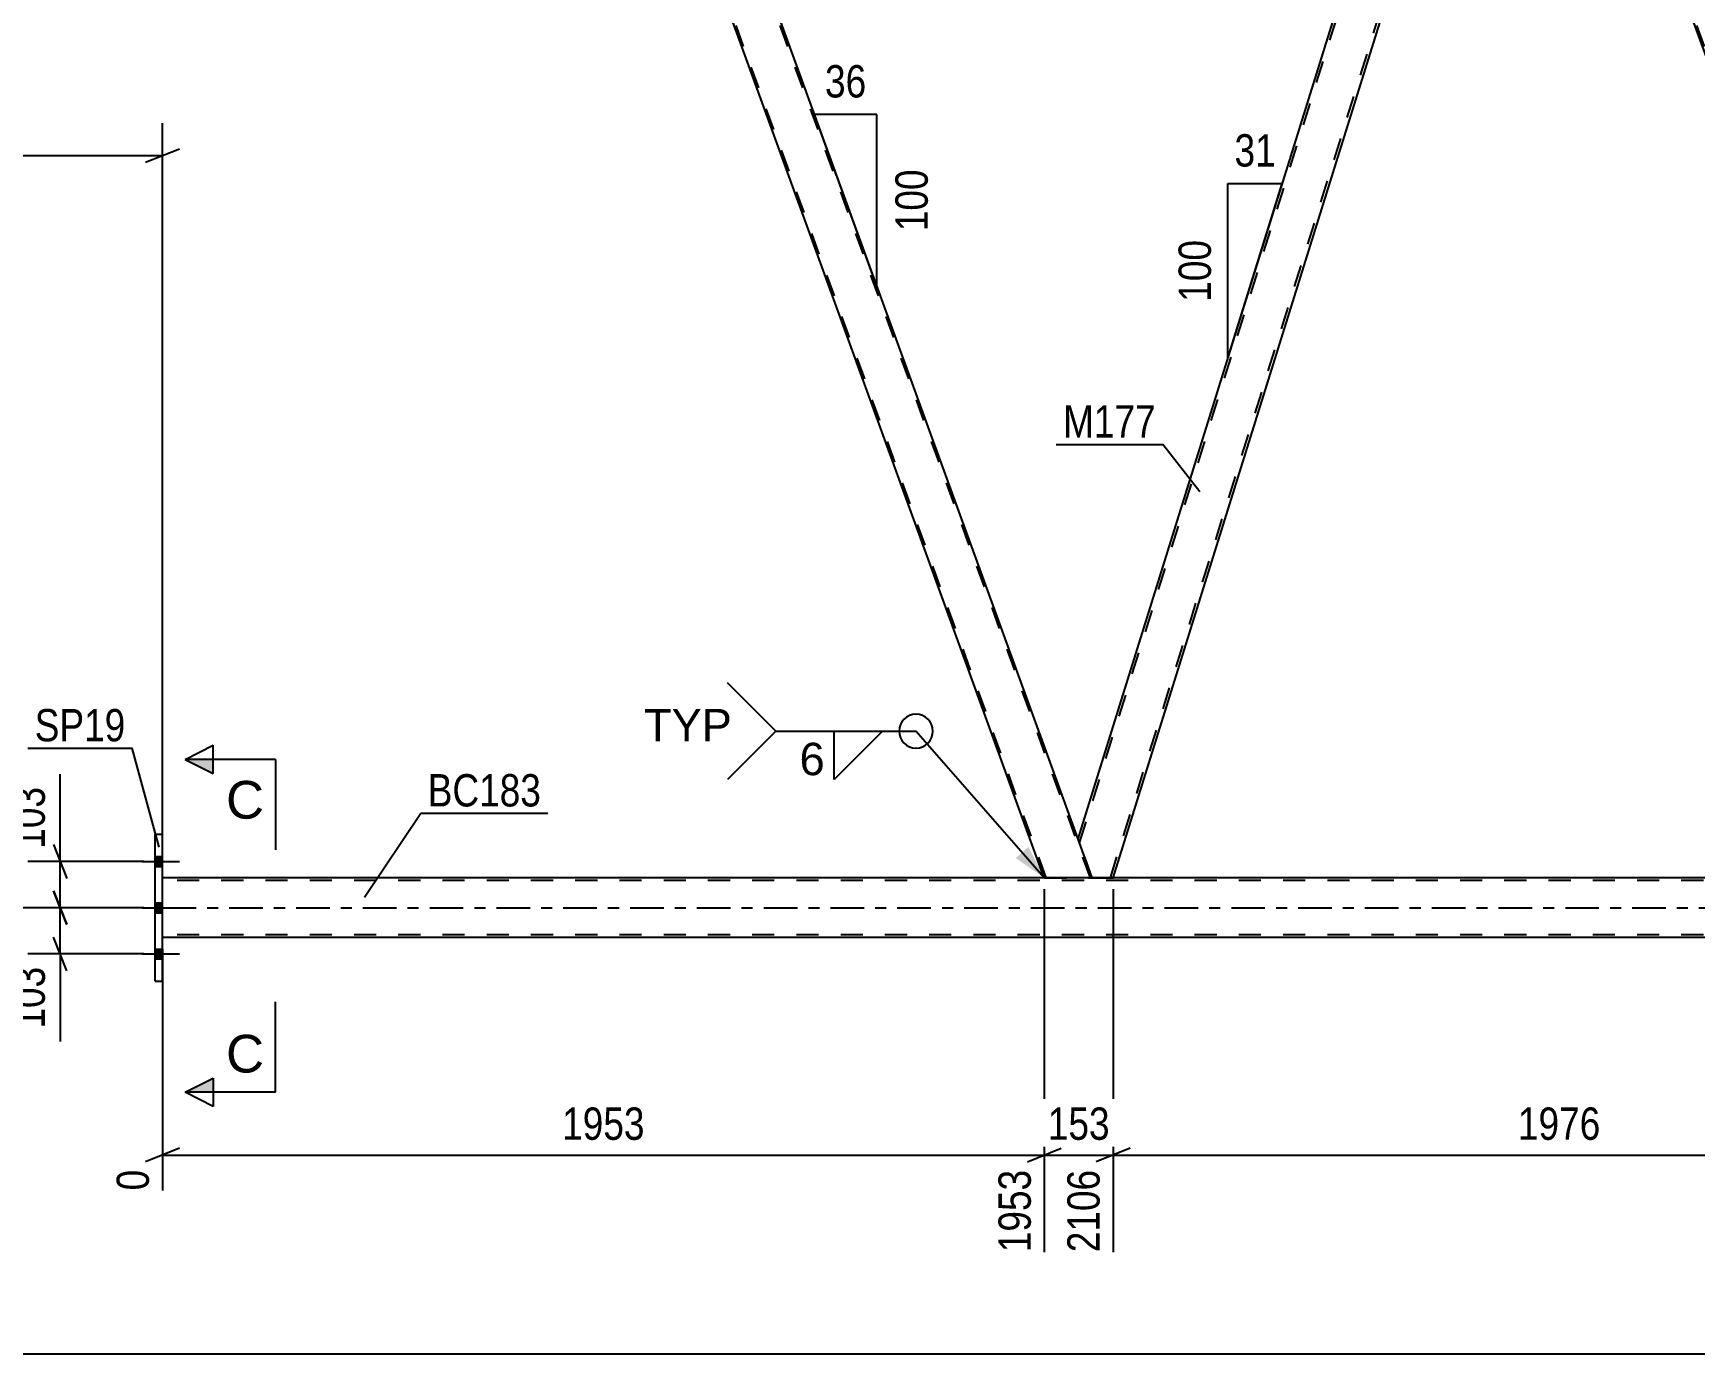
# Model space of a CAD drawing. Header units: millimetres. Extents: x 0 to 841, y 0 to 594.
# Drawn here: x 104.2 to 251.4, y 275.9 to 392.9 of the extents above; entities that cross this region are included whole.
import ezdxf

# ---------------------------------------------------------------- set-up
doc = ezdxf.new("R2010")
doc.units = ezdxf.units.MM
doc.linetypes.add('DXK_LINE_DOT2', pattern=[3.9198, 1.9599, -1.9599])
doc.linetypes.add('DXK_LINE_DOT3', pattern=[5.9187, 2.979, -0.9799, 0.9799, -0.9799])
doc.styles.add('Arial', font='ARIAL.TTF', dxfattribs={"height": 0.2})
doc.styles.add('Arial Narrow', font='ARIALN.TTF', dxfattribs={"height": 0.2})

# ---------------------------------------------------------------- blocks, each defined once
blk = doc.blocks.new('Part-815137511-3745 - 3456')
at = {"color": 7, "linetype": 'DXK_LINE_DOT3'}
blk.add_line((284.46, 308.69), (233.5, 448.7), dxfattribs=at)
at = {"color": 2, "linetype": 'Continuous'}
for p, q in [((239.05, 439.31), (234.79, 439.31)), ((281.42, 322.9), (239.05, 439.31)), ((277.16, 322.9), (236.32, 435.11))]:
    blk.add_line(p, q, dxfattribs=at)
at = {"color": 7, "linetype": 'DXK_LINE_DOT2'}
for p, q in [((234.79, 439.31), (236.32, 435.11)), ((279.08, 318.09), (234.96, 439.31)), ((283, 318.09), (238.88, 439.31)), ((278.91, 318.09), (277.16, 322.9)), ((283.17, 318.09), (281.42, 322.9)), ((283.17, 318.09), (278.91, 318.09))]:
    blk.add_line(p, q, dxfattribs=at)
blk = doc.blocks.new('Bolt-815137511-3642 - 3456')
at = {"linetype": 'Continuous'}
for points in [[(115.65, 319.11), (115.65, 319.99), (115.01, 319.99), (115.01, 319.11)], [(115.65, 319.11), (115.65, 319.99), (115.01, 319.99), (115.01, 319.11)], [(115.65, 319.11), (115.65, 319.99), (115.01, 319.99), (115.01, 319.11)], [(115.65, 315.01), (115.65, 315.89), (115.01, 315.89), (115.01, 315.01)], [(115.65, 315.01), (115.65, 315.89), (115.01, 315.89), (115.01, 315.01)], [(115.65, 310.91), (115.65, 311.79), (115.01, 311.79), (115.01, 310.91)], [(115.65, 310.91), (115.65, 311.79), (115.01, 311.79), (115.01, 310.91)], [(115.65, 310.91), (115.65, 311.79), (115.01, 311.79), (115.01, 310.91)]]:
    blk.add_hatch(color=1, dxfattribs=at).paths.add_polyline_path(points)
at = {"color": 1, "linetype": 'Continuous'}
for p, q in [((113.85, 319.55), (117.17, 319.55)), ((113.85, 319.55), (117.17, 319.55)), ((113.85, 319.55), (117.17, 319.55)), ((115.01, 319.99), (115.65, 319.99)), ((115.01, 319.99), (115.65, 319.99)), ((115.01, 319.99), (115.65, 319.99)), ((115.01, 319.11), (115.65, 319.11)), ((115.01, 319.11), (115.65, 319.11)), ((115.01, 319.11), (115.65, 319.11)), ((113.85, 315.45), (117.17, 315.45)), ((113.85, 315.45), (117.17, 315.45)), ((115.01, 315.89), (115.65, 315.89)), ((115.01, 315.89), (115.65, 315.89)), ((115.01, 315.01), (115.65, 315.01)), ((115.01, 315.01), (115.65, 315.01)), ((113.85, 311.35), (117.17, 311.35)), ((113.85, 311.35), (117.17, 311.35)), ((113.85, 311.35), (117.17, 311.35)), ((115.01, 311.79), (115.65, 311.79)), ((115.01, 311.79), (115.65, 311.79)), ((115.01, 311.79), (115.65, 311.79)), ((115.01, 310.91), (115.65, 310.91)), ((115.01, 310.91), (115.65, 310.91)), ((115.01, 310.91), (115.65, 310.91))]:
    blk.add_line(p, q, dxfattribs=at)
blk = doc.blocks.new('Part-815137511-3727 - 3456')
at = {"color": 2, "linetype": 'Continuous'}
for p, q in [((274.45, 318.09), (115.65, 318.09)), ((274.45, 312.81), (115.65, 312.81))]:
    blk.add_line(p, q, dxfattribs=at)
at = {"color": 7, "linetype": 'DXK_LINE_DOT2'}
for p, q in [((115.65, 312.81), (115.65, 318.09)), ((730.39, 317.85), (115.65, 317.85)), ((730.39, 313.05), (115.65, 313.05))]:
    blk.add_line(p, q, dxfattribs=at)
at = {"color": 7, "linetype": 'DXK_LINE_DOT3'}
blk.add_line((115.65, 315.45), (730.39, 315.45), dxfattribs=at)
blk = doc.blocks.new('Part-815137511-3740 - 3456')
at = {"color": 2, "linetype": 'Continuous'}
for p, q in [((196.77, 321.56), (233.47, 439.31)), ((234.79, 439.31), (233.47, 439.31)), ((236.32, 435.11), (234.79, 439.31)), ((199.88, 318.09), (236.34, 435.06)), ((198.03, 318.09), (196.79, 321.51))]:
    blk.add_line(p, q, dxfattribs=at)
at = {"color": 7, "linetype": 'DXK_LINE_DOT2'}
for p, q in [((196.91, 321.19), (233.72, 439.31)), ((199.63, 318.09), (236.2, 435.43)), ((236.34, 435.06), (236.32, 435.11)), ((236.34, 435.06), (236.32, 435.11)), ((196.79, 321.51), (196.77, 321.56)), ((198.03, 318.09), (199.88, 318.09))]:
    blk.add_line(p, q, dxfattribs=at)
blk = doc.blocks.new('Part-815137511-3772 - 3456')
at = {"color": 2, "linetype": 'Continuous'}
for p, q in [((115.65, 321.95), (115.01, 321.95)), ((115.01, 308.95), (115.01, 321.95)), ((115.65, 308.95), (115.65, 321.95)), ((115.01, 308.95), (115.65, 308.95))]:
    blk.add_line(p, q, dxfattribs=at)
blk = doc.blocks.new('Part-815137511-3808 - 3456')
at = {"color": 7, "linetype": 'DXK_LINE_DOT2'}
for p, q in [((149.66, 439.31), (149.68, 439.31)), ((153.65, 439.31), (149.66, 439.31)), ((149.66, 439.31), (149.8, 438.91)), ((193.95, 318.09), (149.83, 439.31)), ((197.86, 318.09), (153.74, 439.31)), ((198.03, 318.09), (196.79, 321.51)), ((193.78, 318.09), (198.03, 318.09))]:
    blk.add_line(p, q, dxfattribs=at)
at = {"color": 2, "linetype": 'Continuous'}
for p, q in [((193.78, 318.09), (149.8, 438.91)), ((153.91, 439.31), (153.65, 439.31)), ((196.79, 321.51), (153.91, 439.31))]:
    blk.add_line(p, q, dxfattribs=at)
blk = doc.blocks.new('AngleDimension-815137511-4888 - 3456')
at = {"color": 7, "linetype": 'Continuous'}
for p, q in [((175.38, 380.32), (173.41, 385.73)), ((178.95, 385.73), (173.41, 385.73)), ((178.95, 370.51), (173.41, 385.73)), ((178.95, 370.51), (178.95, 385.73))]:
    blk.add_line(p, q, dxfattribs=at)
at = {"color": 0}
for points in [[(178.61, 386.63), (178.61, 390.83), (173.75, 390.83), (173.75, 386.63)], [(184.05, 381.46), (179.85, 381.46), (179.85, 374.78), (184.05, 374.78)]]:
    blk.add_wipeout(points, dxfattribs=at)
at = {"color": 3, "style": 'Arial Narrow'}
blk.add_text('36', height=2.863, dxfattribs=at).set_placement((174.35, 387.23))
blk.add_text('100', height=2.863, rotation=90.0002, dxfattribs=at).set_placement((183.45, 375.38))
blk = doc.blocks.new('StraightDimension-815137511-4556 - 3456')
at = {"color": 7, "linetype": 'Continuous'}
for p, q in [((199.88, 317.09), (199.88, 284.93)), ((278.92, 317.06), (278.92, 284.93)), ((201.38, 294.14), (198.38, 292.94)), ((199.88, 293.54), (278.92, 293.54)), ((277.42, 292.94), (280.42, 294.14))]:
    blk.add_line(p, q, dxfattribs=at)
at = {"color": 0}
blk.add_wipeout([(243.66, 294.29), (243.66, 298.49), (235.14, 298.49), (235.14, 294.29)], dxfattribs=at)
at = {"color": 3, "style": 'Arial Narrow'}
blk.add_text('1976', height=2.863, dxfattribs=at).set_placement((235.74, 294.89))
at = {"color": 0, "linetype": 'Continuous'}
blk.add_wipeout([(278.32, 292.84), (274.12, 292.84), (274.12, 284.33), (278.32, 284.33)], dxfattribs=at)
at = {"color": 3, "linetype": 'Continuous', "style": 'Arial Narrow'}
blk.add_text('4082', height=2.863, rotation=90.0002, dxfattribs=at).set_placement((277.72, 284.93))
blk = doc.blocks.new('StraightDimension-815137511-4146 - 3456')
at = {"color": 7, "linetype": 'Continuous'}
for p, q in [((105.98, 316.95), (107.18, 313.95)), ((114.01, 315.45), (103.73, 315.45)), ((106.58, 311.35), (106.58, 315.45)), ((107.18, 309.85), (105.98, 312.85)), ((114.01, 311.35), (103.73, 311.35)), ((106.58, 311.35), (106.58, 303.61)), ((106.58, 311.35), (106.58, 303.61))]:
    blk.add_line(p, q, dxfattribs=at)
at = {"color": 0}
blk.add_wipeout([(105.83, 310.82), (101.63, 310.82), (101.63, 304.14), (105.83, 304.14)], dxfattribs=at)
at = {"color": 3, "style": 'Arial Narrow'}
blk.add_text('103', height=2.863, rotation=90.0002, dxfattribs=at).set_placement((105.23, 304.74))
blk = doc.blocks.new('StraightDimension-815137511-4600 - 3456')
at = {"color": 7, "linetype": 'Continuous'}
for p, q in [((193.78, 317.09), (193.78, 284.93)), ((115.65, 311.81), (115.65, 290.41)), ((117.15, 294.14), (114.15, 292.94)), ((115.65, 293.54), (193.78, 293.54)), ((192.28, 292.94), (195.28, 294.14))]:
    blk.add_line(p, q, dxfattribs=at)
at = {"color": 0}
blk.add_wipeout([(158.97, 294.29), (158.97, 298.49), (150.46, 298.49), (150.46, 294.29)], dxfattribs=at)
at = {"color": 3, "style": 'Arial Narrow'}
blk.add_text('1953', height=2.863, dxfattribs=at).set_placement((151.06, 294.89))
at = {"color": 0, "linetype": 'Continuous'}
for points in [[(115.05, 292.84), (110.85, 292.84), (110.85, 289.81), (115.05, 289.81)], [(193.18, 292.84), (188.98, 292.84), (188.98, 284.33), (193.18, 284.33)]]:
    blk.add_wipeout(points, dxfattribs=at)
at = {"color": 3, "linetype": 'Continuous', "style": 'Arial Narrow'}
for s, height, p in [('0', 2.86, (114.45, 290.41)), ('1953', 2.863, (192.58, 284.93))]:
    blk.add_text(s, height=height, rotation=90.0002, dxfattribs=at).set_placement(p)
blk = doc.blocks.new('StraightDimension-815137511-4581 - 3456')
at = {"color": 7, "linetype": 'Continuous'}
for p, q in [((193.78, 317.09), (193.78, 284.93)), ((199.88, 317.09), (199.88, 284.93)), ((192.28, 292.94), (195.28, 294.14)), ((193.78, 293.54), (199.88, 293.54)), ((201.38, 294.14), (198.38, 292.94))]:
    blk.add_line(p, q, dxfattribs=at)
at = {"color": 0}
blk.add_wipeout([(200.17, 294.29), (200.17, 298.49), (193.49, 298.49), (193.49, 294.29)], dxfattribs=at)
at = {"color": 0, "linetype": 'Continuous'}
blk.add_wipeout([(199.28, 292.84), (195.08, 292.84), (195.08, 284.33), (199.28, 284.33)], dxfattribs=at)
at = {"color": 3, "style": 'Arial Narrow'}
blk.add_text('153', height=2.863, dxfattribs=at).set_placement((194.09, 294.89))
at = {"color": 3, "linetype": 'Continuous', "style": 'Arial Narrow'}
blk.add_text('2106', height=2.863, rotation=90.0002, dxfattribs=at).set_placement((198.68, 284.93))
blk = doc.blocks.new('AngleDimension-815137511-4902 - 3456')
at = {"color": 7, "linetype": 'Continuous'}
for p, q in [((210.04, 379.61), (214.86, 379.61)), ((210.04, 364.14), (214.86, 379.61)), ((210.04, 364.14), (210.04, 379.61)), ((213.55, 375.39), (214.86, 379.61))]:
    blk.add_line(p, q, dxfattribs=at)
at = {"color": 0}
for points in [[(214.88, 380.51), (214.88, 384.71), (210.03, 384.71), (210.03, 380.51)], [(209.14, 375.22), (204.94, 375.22), (204.94, 368.53), (209.14, 368.53)]]:
    blk.add_wipeout(points, dxfattribs=at)
at = {"color": 3, "style": 'Arial Narrow'}
blk.add_text('31', height=2.863, dxfattribs=at).set_placement((210.63, 381.11))
blk.add_text('100', height=2.863, rotation=90.0002, dxfattribs=at).set_placement((208.54, 369.13))
blk = doc.blocks.new('StraightDimension-815137511-4211 - 3456')
at = {"color": 7, "linetype": 'Continuous'}
for p, q in [((79.02, 438.31), (79.02, 379.69)), ((115.65, 319.09), (115.65, 384.94)), ((80.52, 382.69), (77.52, 381.49)), ((79.02, 382.09), (115.65, 382.09)), ((114.15, 381.49), (117.15, 382.69))]:
    blk.add_line(p, q, dxfattribs=at)
at = {"color": 0}
blk.add_wipeout([(101.59, 382.84), (101.59, 387.04), (93.08, 387.04), (93.08, 382.84)], dxfattribs=at)
at = {"color": 3, "style": 'Arial Narrow'}
blk.add_text('1139', height=2.863, dxfattribs=at).set_placement((93.68, 383.44))
blk = doc.blocks.new('StraightDimension-815137511-4154 - 3456')
at = {"color": 7, "linetype": 'Continuous'}
for p, q in [((106.58, 319.55), (106.58, 327.28)), ((106.58, 319.55), (106.58, 327.28)), ((105.98, 321.05), (107.18, 318.05)), ((114.01, 319.55), (103.73, 319.55)), ((106.58, 315.45), (106.58, 319.55)), ((107.18, 313.95), (105.98, 316.95)), ((114.01, 315.45), (103.73, 315.45))]:
    blk.add_line(p, q, dxfattribs=at)
at = {"color": 0}
blk.add_wipeout([(105.83, 326.76), (101.63, 326.76), (101.63, 320.07), (105.83, 320.07)], dxfattribs=at)
at = {"color": 3, "style": 'Arial Narrow'}
blk.add_text('103', height=2.863, rotation=90.0002, dxfattribs=at).set_placement((105.23, 320.67))
blk = doc.blocks.new('StraightDimension-815137511-4545 - 3456')
at = {"color": 7, "linetype": 'Continuous'}
blk.add_line((78.38, 275.93), (741.25, 275.93), dxfattribs=at)
blk = doc.blocks.new('StraightDimension-815137511-4872 - 3456')
at = {"color": 7, "linetype": 'Continuous'}
for p, q in [((59, 439.81), (57.8, 442.81)), ((77.38, 441.31), (55.55, 441.31)), ((58.4, 315.45), (58.4, 441.31)), ((57.8, 316.95), (59, 313.95)), ((114.01, 315.45), (55.55, 315.45))]:
    blk.add_line(p, q, dxfattribs=at)
at = {"color": 0}
blk.add_wipeout([(57.65, 382.63), (53.45, 382.63), (53.45, 374.12), (57.65, 374.12)], dxfattribs=at)
at = {"color": 3, "style": 'Arial Narrow'}
blk.add_text('3147', height=2.863, rotation=90.0002, dxfattribs=at).set_placement((57.05, 374.72))
blk = doc.blocks.new('Mark-815137511-3723 - 3456')
at = {"color": 0}
blk.add_wipeout([(149.2, 324.42), (149.2, 327.42), (139.15, 327.42), (139.15, 324.42)], dxfattribs=at)
blk.add_wipeout([(149.2, 324.42), (149.2, 327.42), (139.15, 327.42), (139.15, 324.42)], dxfattribs=at)
at = {"color": 30, "linetype": 'Continuous'}
for p, q in [((133.55, 316.37), (138.55, 323.82)), ((138.55, 323.82), (149.8, 323.82))]:
    blk.add_line(p, q, dxfattribs=at)
at = {"color": 3, "style": 'Arial Narrow'}
blk.add_text('BC183', height=2.863, dxfattribs=at).set_placement((139.15, 324.42))
blk = doc.blocks.new('Mark-815137511-3736 - 3456')
at = {"color": 0}
blk.add_wipeout([(203.67, 357.1), (203.67, 360.1), (195.44, 360.1), (195.44, 357.1)], dxfattribs=at)
blk.add_wipeout([(203.67, 357.1), (203.67, 360.1), (195.44, 360.1), (195.44, 357.1)], dxfattribs=at)
at = {"color": 30, "linetype": 'Continuous'}
for p in [(194.84, 356.5), (207.56, 352.3)]:
    blk.add_line(p, (204.27, 356.5), dxfattribs=at)
at = {"color": 3, "style": 'Arial Narrow'}
blk.add_text('M177', height=2.863, dxfattribs=at).set_placement((195.44, 357.1))
blk = doc.blocks.new('Mark-815137511-3768 - 3456')
at = {"color": 0}
blk.add_wipeout([(112.37, 330.19), (112.37, 333.19), (104.33, 333.19), (104.33, 330.19)], dxfattribs=at)
blk.add_wipeout([(112.37, 330.19), (112.37, 333.19), (104.33, 333.19), (104.33, 330.19)], dxfattribs=at)
at = {"color": 30, "linetype": 'Continuous'}
for p in [(103.73, 329.59), (115.36, 320.81)]:
    blk.add_line(p, (112.97, 329.59), dxfattribs=at)
at = {"color": 3, "style": 'Arial Narrow'}
blk.add_text('SP19', height=2.863, dxfattribs=at).set_placement((104.33, 330.19))
blk = doc.blocks.new('SectionMark-815137511-5191 - 3456')
at = {"linetype": 'Continuous'}
for points in [[(120.15, 328.59), (120.15, 327.34), (117.65, 328.59)], [(120.15, 300.35), (120.15, 299.1), (117.65, 299.1)]]:
    blk.add_hatch(color=6, dxfattribs=at).paths.add_polyline_path(points)
at = {"color": 6, "linetype": 'Continuous'}
for p, q in [((117.65, 328.59), (120.15, 329.84)), ((120.15, 327.34), (120.15, 329.84)), ((125.65, 328.59), (117.65, 328.59)), ((117.65, 328.59), (120.15, 327.34)), ((125.65, 328.59), (125.65, 320.59)), ((125.65, 299.1), (125.65, 307.1)), ((117.65, 299.1), (120.15, 300.35)), ((120.15, 300.35), (120.15, 297.85)), ((125.65, 299.1), (117.65, 299.1)), ((120.15, 297.85), (117.65, 299.1))]:
    blk.add_line(p, q, dxfattribs=at)
at = {"color": 0, "linetype": 'Continuous'}
for points in [[(124.65, 323.34), (124.65, 326.84), (121.28, 326.84), (121.28, 323.34)], [(124.65, 300.85), (124.65, 304.35), (121.28, 304.35), (121.28, 300.85)]]:
    blk.add_wipeout(points, dxfattribs=at)
at = {"color": 3, "linetype": 'Continuous', "style": 'Arial'}
for p in [(121.28, 323.34), (121.28, 300.85)]:
    blk.add_text('C', height=3.34, dxfattribs=at).set_placement(p)
blk = doc.blocks.new('WeldMark-815137511-5205 - 3456')
at = {"linetype": 'Continuous'}
blk.add_hatch(color=30, dxfattribs=at).paths.add_polyline_path([(192.37, 320.84), (193.78, 318.09), (191.24, 319.85)])
at = {"color": 3, "linetype": 'Continuous'}
for q in [(165.7, 335.37), (165.7, 326.8)]:
    blk.add_line((169.99, 331.09), q, dxfattribs=at)
at = {"color": 30, "linetype": 'Continuous'}
blk.add_line((193.78, 318.09), (182.41, 331.09), dxfattribs=at)
at = {"color": 3, "linetype": 'Continuous'}
for start, end in [(90, 270), (270, 90)]:
    blk.add_arc((182.41, 331.09), 1.5, start, end, dxfattribs=at)
at = {"color": 0}
blk.add_wipeout([(174.51, 326.99), (174.51, 330.39), (171.89, 330.39), (171.89, 326.99)], dxfattribs=at)
at = {"color": 30, "linetype": 'Continuous'}
blk.add_line((169.99, 331.09), (182.41, 331.09), dxfattribs=at)
at = {"color": 3, "linetype": 'Continuous'}
for p, q in [((175.17, 331.09), (179.45, 331.09)), ((179.45, 331.09), (175.17, 326.8)), ((175.17, 326.8), (175.17, 331.09))]:
    blk.add_line(p, q, dxfattribs=at)
at = {"color": 3, "style": 'Arial'}
blk.add_text('6', height=2.87, dxfattribs=at).set_placement((172.09, 327.19))
at = {"color": 0, "linetype": 'Continuous'}
blk.add_wipeout([(166.09, 330.19), (166.09, 333.19), (158.31, 333.19), (158.31, 330.19)], dxfattribs=at)
blk.add_wipeout([(166.09, 330.19), (166.09, 333.19), (158.31, 333.19), (158.31, 330.19)], dxfattribs=at)
at = {"color": 3, "linetype": 'Continuous', "style": 'Arial'}
blk.add_text('TYP', height=2.865, dxfattribs=at).set_placement((158.31, 330.19))

msp = doc.modelspace()

# ---------------------------------------------------------------- block references
for name in ['Part-815137511-3745 - 3456', 'Part-815137511-3808 - 3456', 'Part-815137511-3740 - 3456', 'Part-815137511-3772 - 3456', 'Bolt-815137511-3642 - 3456', 'Part-815137511-3727 - 3456']:
    msp.add_blockref(name, (0, 0))

# ---------------------------------------------------------------- next in the draw order: block references
for name in ['StraightDimension-815137511-4211 - 3456', 'AngleDimension-815137511-4888 - 3456', 'AngleDimension-815137511-4902 - 3456', 'StraightDimension-815137511-4146 - 3456', 'StraightDimension-815137511-4556 - 3456']:
    msp.add_blockref(name, (0, 0))

# ---------------------------------------------------------------- next in the draw order: block references
msp.add_blockref('StraightDimension-815137511-4600 - 3456', (0, 0))

# ---------------------------------------------------------------- next in the draw order: block references
for name in ['StraightDimension-815137511-4154 - 3456', 'StraightDimension-815137511-4581 - 3456']:
    msp.add_blockref(name, (0, 0))

# ---------------------------------------------------------------- next in the draw order: block references
msp.add_blockref('StraightDimension-815137511-4545 - 3456', (0, 0))

# ---------------------------------------------------------------- next in the draw order: block references
for name in ['StraightDimension-815137511-4872 - 3456', 'Mark-815137511-3736 - 3456', 'WeldMark-815137511-5205 - 3456', 'SectionMark-815137511-5191 - 3456', 'Mark-815137511-3723 - 3456']:
    msp.add_blockref(name, (0, 0))

# ---------------------------------------------------------------- next in the draw order: block references
msp.add_blockref('Mark-815137511-3768 - 3456', (0, 0))

doc.saveas('drawing.dxf')
